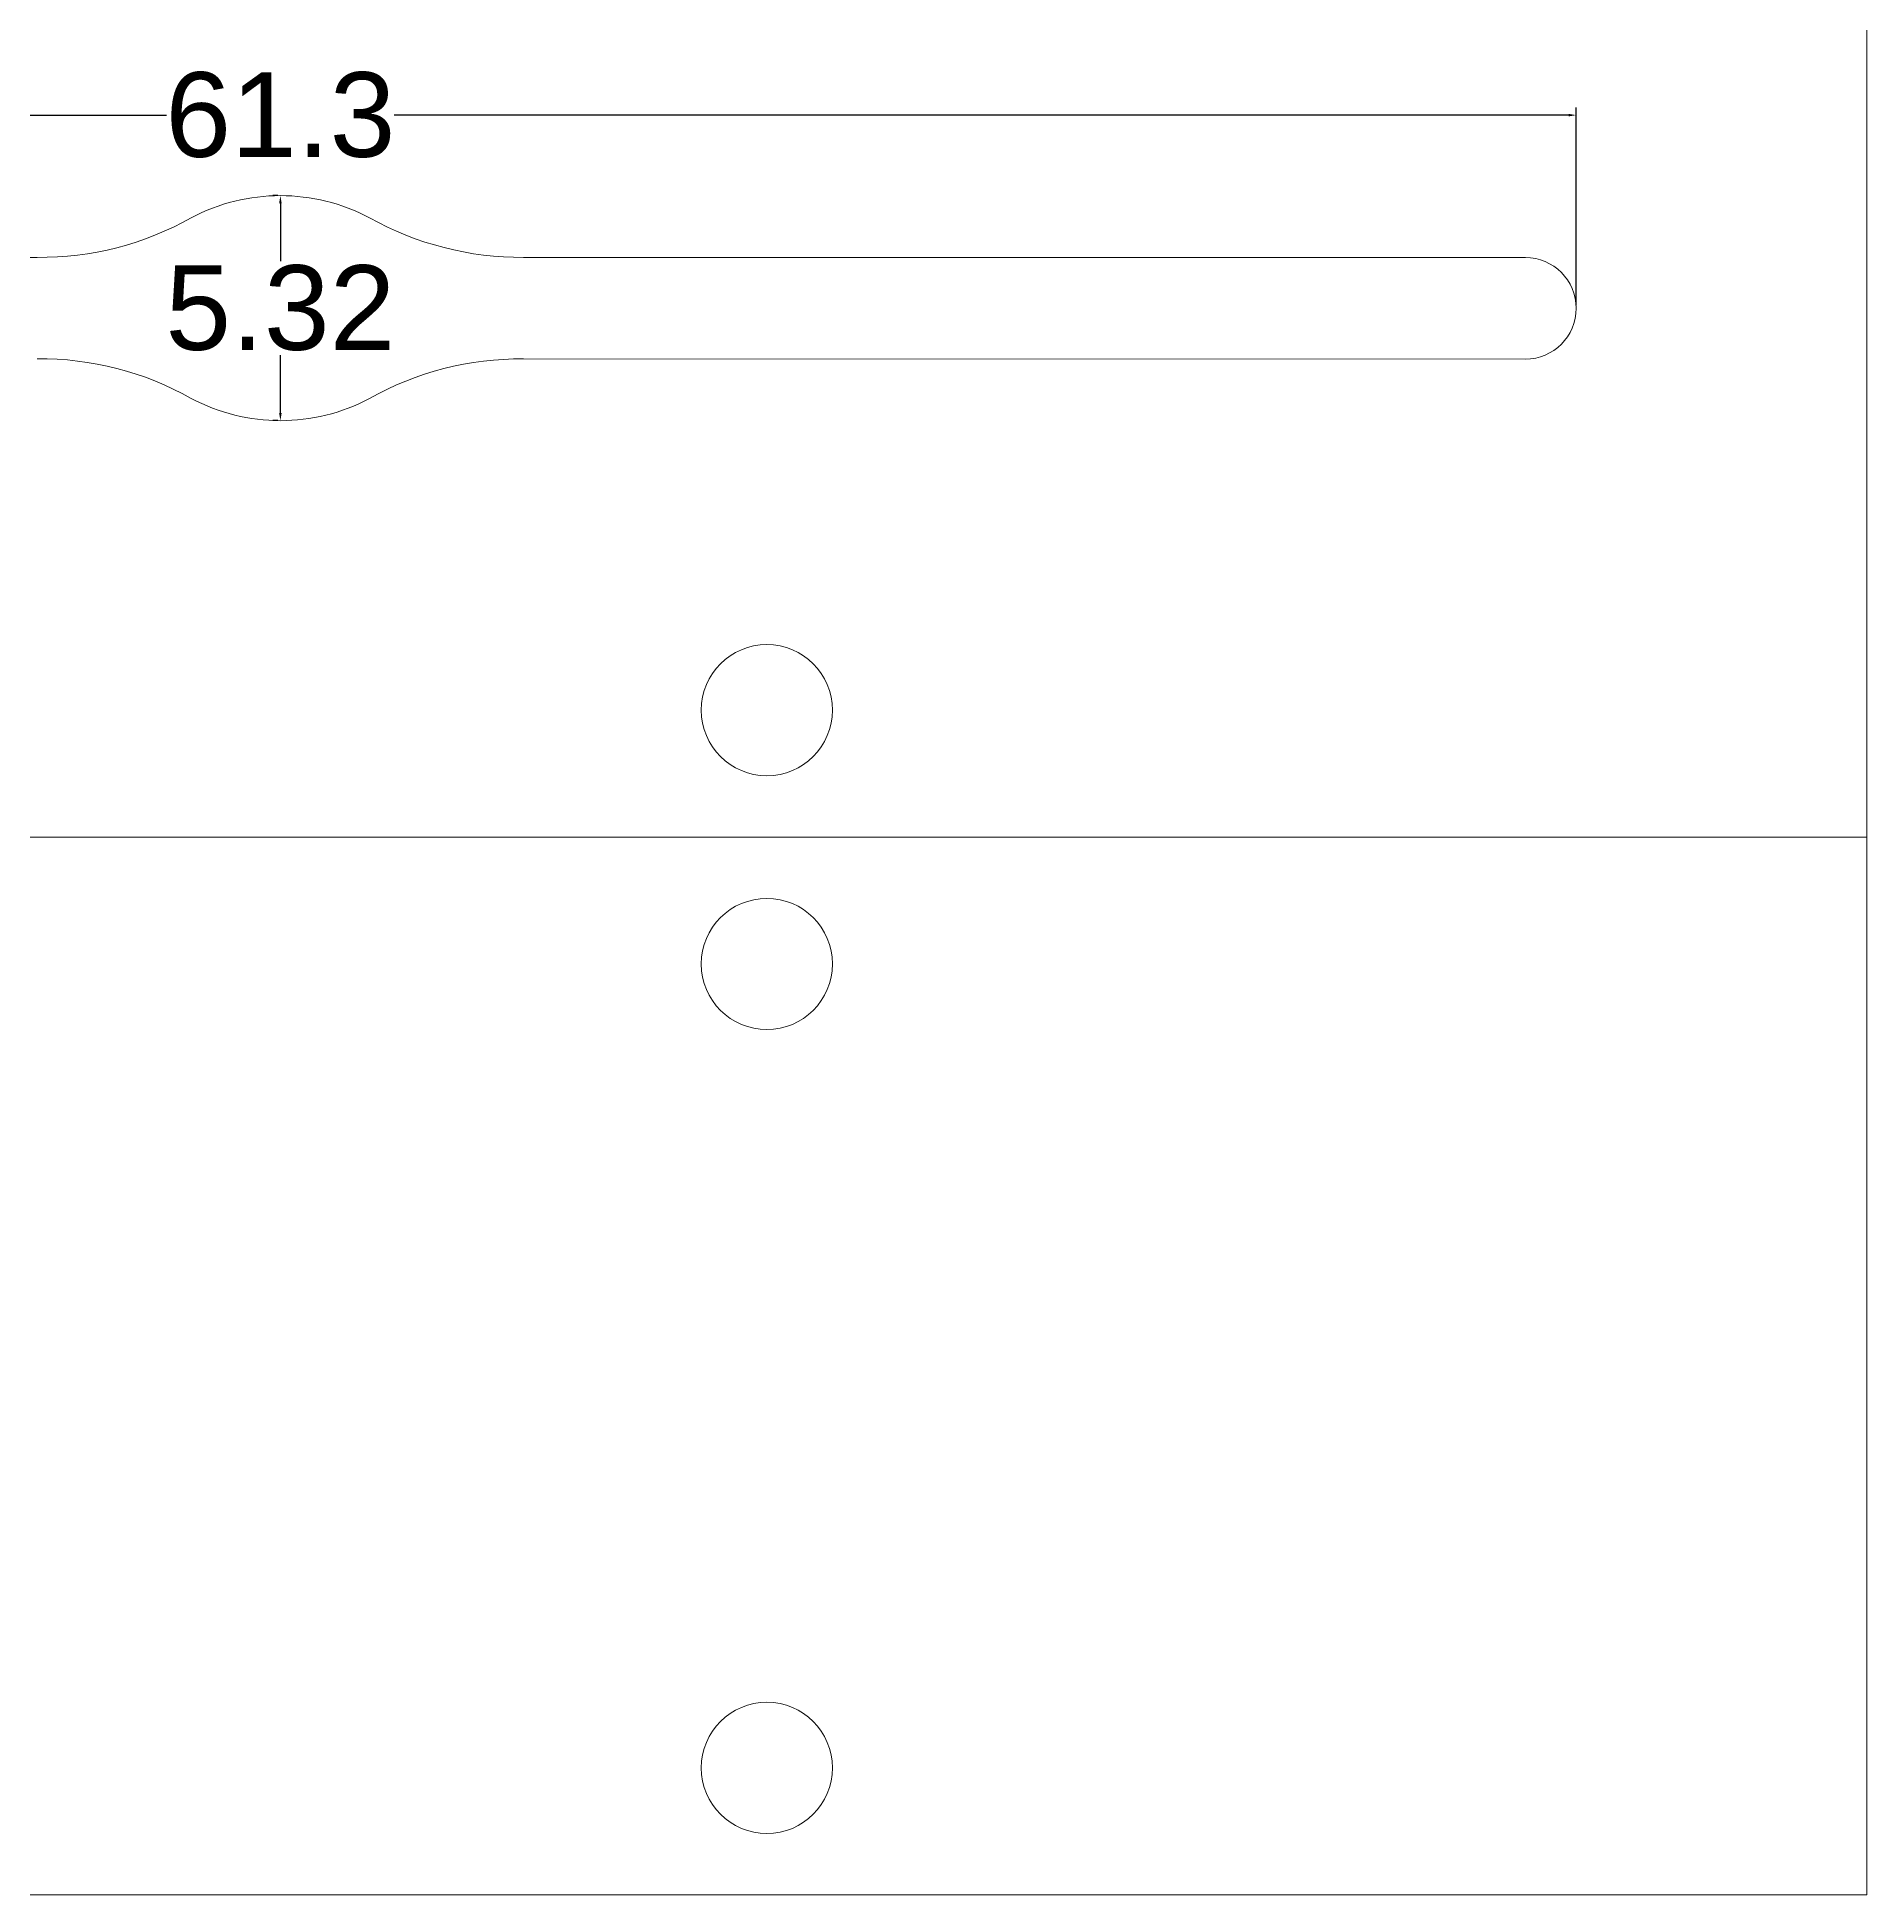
# Model space of a CAD drawing. Header units: inches. Extents: x 1.4 to 84.6, y 7 to 86.9.
# Drawn here: x 41.34 to 84.59, y 7.03 to 50.93 of the extents above; entities that cross this region are included whole.
import ezdxf

# ---------------------------------------------------------------- set-up
doc = ezdxf.new("R2010")
doc.units = ezdxf.units.IN
doc.header["$MEASUREMENT"] = 0
doc.styles.get("Standard").update_dxf_attribs({"font": 'arial.ttf'})
doc.dimstyles.get("Standard").update_dxf_attribs({"dimtxt": 0.18, "dimasz": 0.18, "dimexe": 0.18, "dimexo": 0.0625, "dimgap": 0.09, "dimtad": 0, "dimtih": 1, "dimtoh": 1, "dimdec": 4, "dimzin": 0, "dimdsep": 46, "dimtxsty": 'Standard', "dimcen": 0.09, "dimadec": 0, "dimazin": 0, "dimtfac": 1, "dimtdec": 4, "dimtofl": 0, "dimtmove": 0, "dimatfit": 3, "dimfxl": 1, "dimtolj": 1, "dimtzin": 0, "dimarcsym": 0})

# ---------------------------------------------------------------- blocks, each defined once
blk = doc.blocks.new('*D6')
at = {"color": 0, "lineweight": -2, "transparency": 16777216}
for p, q in [((16.458, 44.597), (16.458, 49.272)), ((77.718, 44.597), (77.718, 49.272)), ((16.638, 49.092), (44.395, 49.092)), ((77.538, 49.092), (49.781, 49.092))]:
    blk.add_line(p, q, dxfattribs=at)
at = {"color": 0, "transparency": 16777216}
for points in [[(16.638, 49.122), (16.638, 49.062), (16.458, 49.092)], [(77.538, 49.122), (77.538, 49.062), (77.718, 49.092)]]:
    blk.add_solid(points, dxfattribs=at)
at = {"layer": 'Defpoints', "color": 0, "transparency": 16777216}
for p in [(77.718, 49.092), (16.458, 44.535), (77.718, 44.535)]:
    blk.add_point(p, dxfattribs=at)
at = {"color": 0, "transparency": 16777216, "insert": (47.088, 49.092), "char_height": 0.18, "attachment_point": 5}
blk.add_mtext('\\A1;{\\H11.11111x;61.3}', dxfattribs=at)
blk = doc.blocks.new('*D7')
at = {"color": 0, "lineweight": -2, "transparency": 16777216}
for p, q in [((47.025, 47.19), (46.908, 47.19)), ((47.088, 47.01), (47.088, 45.642)), ((47.088, 42.051), (47.088, 43.418)), ((47.025, 41.871), (46.908, 41.871))]:
    blk.add_line(p, q, dxfattribs=at)
at = {"color": 0, "transparency": 16777216}
for points in [[(47.058, 47.01), (47.118, 47.01), (47.088, 47.19)], [(47.058, 42.051), (47.118, 42.051), (47.088, 41.871)]]:
    blk.add_solid(points, dxfattribs=at)
at = {"layer": 'Defpoints', "color": 0, "transparency": 16777216}
for p in [(47.088, 47.19), (47.088, 41.871), (47.088, 41.871)]:
    blk.add_point(p, dxfattribs=at)
at = {"color": 0, "transparency": 16777216, "insert": (47.088, 44.53), "char_height": 0.18, "attachment_point": 5}
blk.add_mtext('\\A1;{\\H11.11111x;5.32}', dxfattribs=at)

msp = doc.modelspace()

# ---------------------------------------------------------------- linework, layer by layer
at = {"linetype": 'Continuous', "lineweight": 0}
for p, q in [((44.97824, 46.66478), (44.97824, 46.66478)), ((44.97824, 46.66478), (44.97824, 46.66478)), ((41.3385, 45.73071), (17.56175, 45.73071)), ((41.3385, 45.73071), (41.3385, 45.73071)), ((76.51784, 45.72606), (52.83759, 45.72992)), ((52.83724, 43.32992), (76.51784, 43.32606)), ((84.58787, 7.03032), (84.58787, 32.03032)), ((9.58787, 7.03032), (84.58787, 7.03032))]:
    msp.add_line(p, q, dxfattribs=at)
msp.add_lwpolyline([(9.58787, 32.03032), (84.58787, 32.03032), (84.58787, 57.03032), (9.58787, 57.03032)], close=True, dxfattribs=at)
for centre in [(58.5871, 35.03023), (58.58787, 29.03032), (58.58787, 10.03032)]:
    msp.add_circle(centre, 1.55, dxfattribs=at)
for centre, radius, start, end in [((47.0871, 42.68952), 4.5, 62.054215, 117.945785), ((41.4122, 52.99965), 7.26931, 269.419103, 299.417269), ((52.78098, 53.06953), 7.33983, 240.762383, 270.441943), ((76.51784, 44.52606), 1.2, 270, 90), ((41.43873, 36.16236), 7.16905, 60.400453, 90.803872), ((52.74055, 36.15041), 7.18016, 89.228414, 119.607958), ((47.0891, 46.37086), 4.5, 242.047552, 297.87576)]:
    msp.add_arc(centre, radius, start, end, dxfattribs=at)

# ---------------------------------------------------------------- dimensions: what is measured, and where the dimension line sits
dim = msp.add_linear_dim(base=(77.71781, 49.0923), p1=(16.4579, 44.53457), p2=(77.71781, 44.53457), text='{\\H11.11111x;61.3}', dimstyle='Standard')
dim.commit()
dim.dimension.update_dxf_attribs({"geometry": '*D6', "text_midpoint": (47.08786, 49.0923)})
dim = msp.add_linear_dim(base=(47.08787, 41.87087), p1=(47.08787, 47.18952), p2=(47.08787, 41.87087), angle=90, text='{\\H11.11111x;5.32}', dimstyle='Standard')
dim.commit()
dim.dimension.update_dxf_attribs({"geometry": '*D7', "text_midpoint": (47.08787, 44.53019)})

doc.saveas('drawing.dxf')
